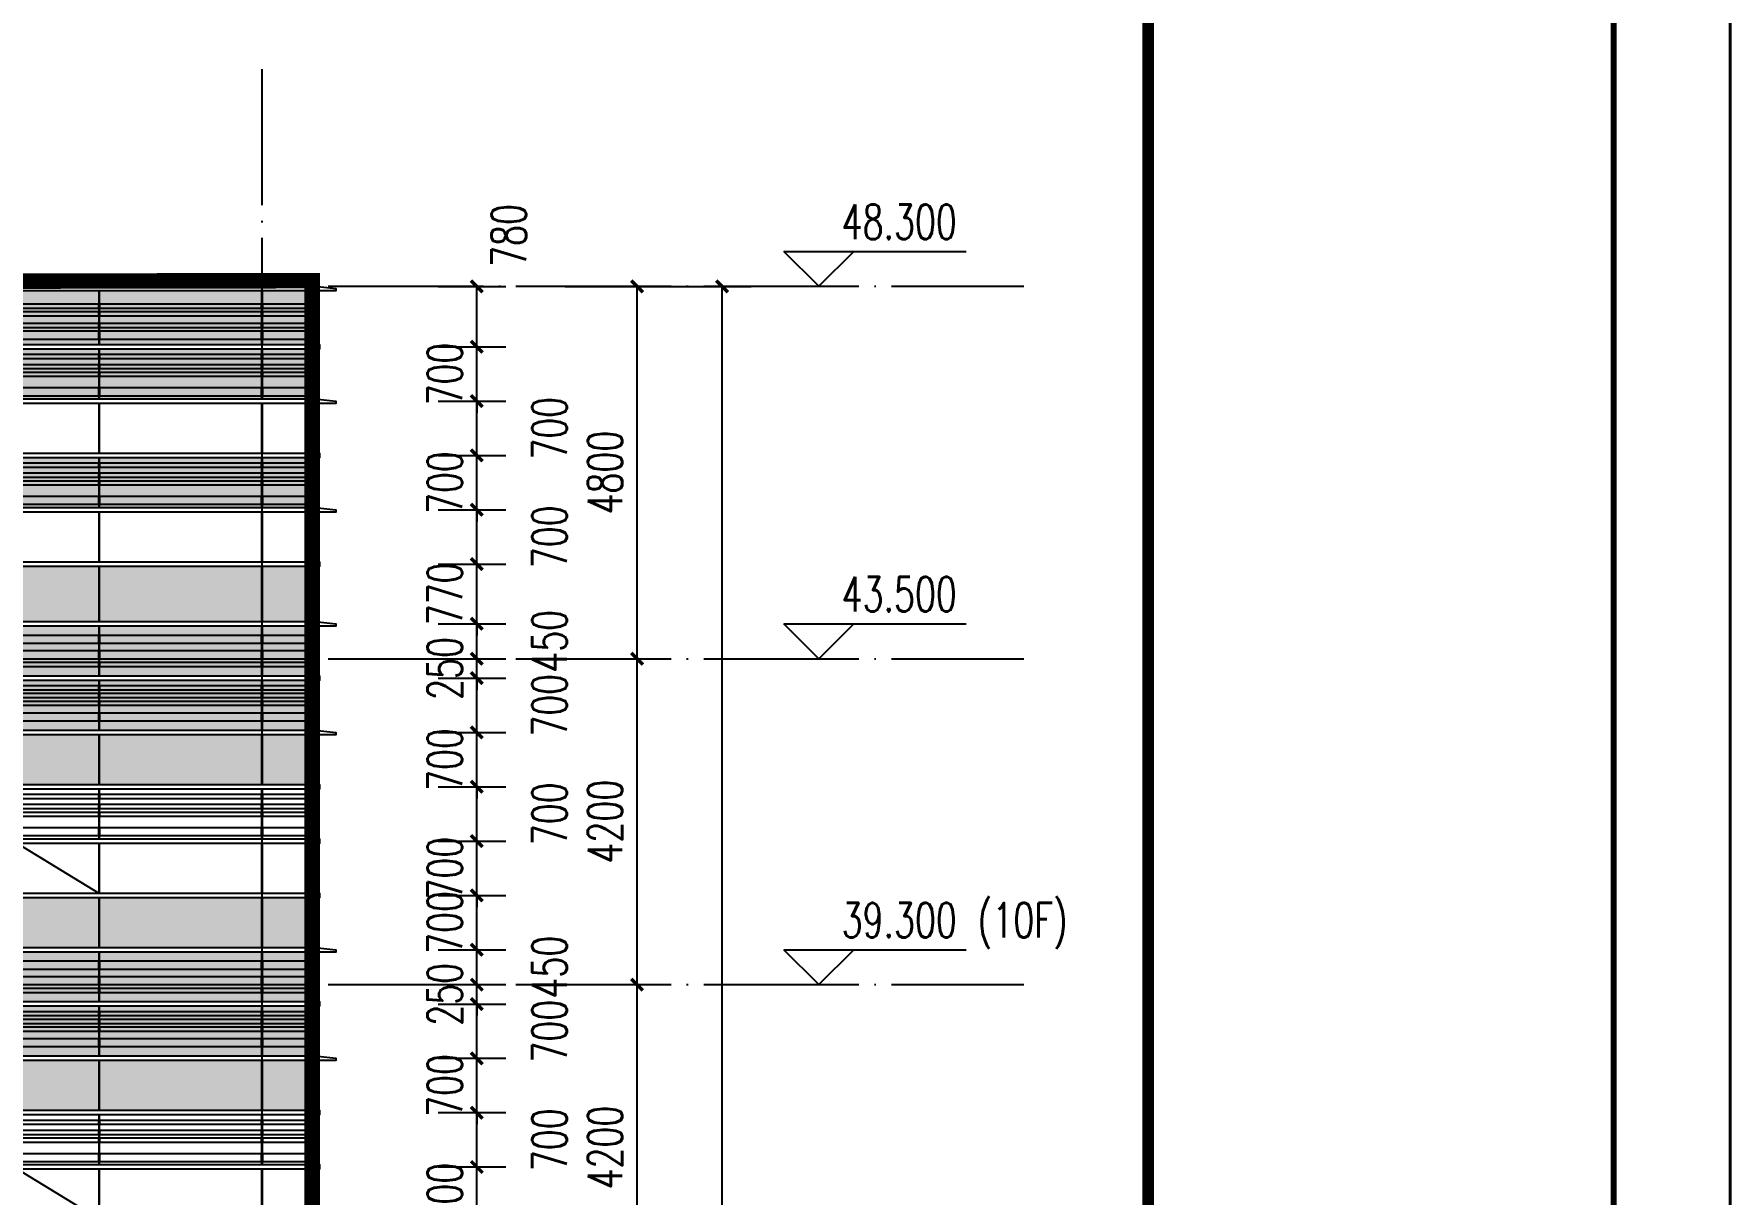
# Model space of a CAD drawing. Header units: millimetres. Extents: x 708158 to 1984082, y -168213 to -53.
# Drawn here: x 812445 to 834308, y -49357 to -34404 of the extents above; entities that cross this region are included whole.
import ezdxf

# ---------------------------------------------------------------- set-up
doc = ezdxf.new("R2010")
doc.units = ezdxf.units.MM
doc.header["$LTSCALE"] = 1000
doc.linetypes.add('DOTE', pattern=[2.42, 2, -0.2, 0.02, -0.2])
doc.layers.get('0').update_dxf_attribs({"color": 8})
for name, color, linetype in [('A-AXIS', 1, 'DOTE'), ('A-看线', 63, 'Continuous'), ('DIM_ELEV', 3, 'Continuous'), ('DOTE', 1, 'DOTE'), ('PUB_DIM', 3, 'Continuous'), ('PUB_TEXT', 7, 'Continuous'), ('WINDOW', 4, 'Continuous'), ('立面加粗', 5, 'Continuous'), ('立面填充线2 穿孔板', 105, 'Continuous'), ('立面窗户线', 21, 'Continuous')]:
    doc.layers.add(name, color=color, linetype=linetype)
doc.layers.add('图框', color=4, linetype='Continuous', lineweight=35)
doc.styles.add('_TCH_DIM', font='SIMPLEX', dxfattribs={"bigfont": 'GBCBIG'})
doc.styles.add('_TCH_DIM_T3', font='SIMPLEX', dxfattribs={"width": 0.705882, "bigfont": 'GBCBIG'})
doc.dimstyles.new('_TCH_ARCH&&150', dxfattribs={"dimtxt": 446.25, "dimasz": 150, "dimexe": 375, "dimexo": 450, "dimgap": 189.375, "dimtad": 1, "dimdec": 0, "dimzin": 0, "dimdsep": 46, "dimtxsty": '_TCH_DIM_T3', "dimblk": 'ARCHTICK', "dimcen": 0.09, "dimclrt": 7, "dimazin": 2, "dimtfac": 1, "dimtdec": 0, "dimtix": 1, "dimtmove": 2, "dimatfit": 3, "dimfxl": 1, "dimtolj": 1, "dimtzin": 0, "dimarcsym": 0})

# ---------------------------------------------------------------- blocks, each defined once
blk = doc.blocks.new('A$C24AE1B25')
at = {"layer": '立面窗户线'}
blk.add_lwpolyline([(46850, 30), (0, 30), (-30, 30), (-300, 0), (-300, -30), (0, -30), (46850, -30)], dxfattribs=at)
blk = doc.blocks.new('A$C05264923')
at = {"layer": '立面窗户线'}
blk.add_lwpolyline([(46850, 30), (0, 30), (-90, 30), (-90, -30), (0, -30), (46850, -30)], dxfattribs=at)
blk = doc.blocks.new('A$C646C2EE2')
at = {"layer": 'A-看线'}
for points in [[(0, -70), (2090, -70), (2090, -120), (0, -120)], [(0, -200), (2090, -200), (2090, -250), (0, -250)], [(2100, -70), (4190, -70), (4190, -120), (2100, -120)], [(2100, -200), (4190, -200), (4190, -250), (2100, -250)], [(4200, -70), (6290, -70), (6290, -120), (4200, -120)], [(4200, -200), (6290, -200), (6290, -250), (4200, -250)], [(6300, -70), (8390, -70), (8390, -120), (6300, -120)], [(6300, -200), (8390, -200), (8390, -250), (6300, -250)], [(0, -300), (2090, -300), (2090, -350), (0, -350)], [(2100, -300), (4190, -300), (4190, -350), (2100, -350)], [(4200, -300), (6290, -300), (6290, -350), (4200, -350)], [(6300, -300), (8390, -300), (8390, -350), (6300, -350)], [(0, -500), (2090, -500), (2090, -600), (0, -600)], [(2100, -500), (4190, -500), (4190, -600), (2100, -600)], [(4200, -500), (6290, -500), (6290, -600), (4200, -600)], [(6300, -500), (8390, -500), (8390, -600), (6300, -600)]]:
    blk.add_lwpolyline(points, close=True, dxfattribs=at)
at = {"layer": 'WINDOW'}
for points in [[(2090, 0), (2100, 0), (2100, -640), (2090, -640)], [(4190, 0), (4200, 0), (4200, -640), (4190, -640)], [(6290, 0), (6300, 0), (6300, -640), (6290, -640)], [(8390, 0), (8400, 0), (8400, -640), (8390, -640)]]:
    blk.add_lwpolyline(points, close=True, dxfattribs=at)
blk = doc.blocks.new('A$C03EC34EA')
at = {"layer": 'A-看线'}
for points in [[(5, -40), (645, -40), (645, -140), (5, -140)], [(5, -240), (645, -240), (645, -340), (5, -340)], [(5, -390), (645, -390), (645, -440), (5, -440)], [(5, -690), (645, -690), (645, -740), (5, -740)], [(5, -790), (645, -790), (645, -840), (5, -840)], [(5, -890), (645, -890), (645, -940), (5, -940)], [(5, -1040), (645, -1040), (645, -1140), (5, -1140)]]:
    blk.add_lwpolyline(points, close=True, dxfattribs=at)
at = {"layer": 'WINDOW'}
for points in [[(-5, 80), (5, 80), (5, -560), (-5, -560)], [(645, 80), (655, 80), (655, -560), (645, -560)], [(-5, -620), (5, -620), (5, -1260), (-5, -1260)], [(645, -620), (655, -620), (655, -1260), (645, -1260)]]:
    blk.add_lwpolyline(points, close=True, dxfattribs=at)
blk = doc.blocks.new('A$C2A3A27BA')
at = {"layer": 'A-看线'}
for points in [[(0, -40), (2090, -40), (2090, -140), (0, -140)], [(2100, -40), (4190, -40), (4190, -140), (2100, -140)], [(4200, -40), (6290, -40), (6290, -140), (4200, -140)], [(6300, -40), (8390, -40), (8390, -140), (6300, -140)], [(0, -240), (2090, -240), (2090, -340), (0, -340)], [(0, -390), (2090, -390), (2090, -440), (0, -440)], [(2100, -240), (4190, -240), (4190, -340), (2100, -340)], [(2100, -390), (4190, -390), (4190, -440), (2100, -440)], [(4200, -240), (6290, -240), (6290, -340), (4200, -340)], [(4200, -390), (6290, -390), (6290, -440), (4200, -440)], [(6300, -240), (8390, -240), (8390, -340), (6300, -340)], [(6300, -390), (8390, -390), (8390, -440), (6300, -440)], [(0, -690), (2090, -690), (2090, -740), (0, -740)], [(0, -790), (2090, -790), (2090, -840), (0, -840)], [(2100, -690), (4190, -690), (4190, -740), (2100, -740)], [(2100, -790), (4190, -790), (4190, -840), (2100, -840)], [(4200, -690), (6290, -690), (6290, -740), (4200, -740)], [(4200, -790), (6290, -790), (6290, -840), (4200, -840)], [(6300, -690), (8390, -690), (8390, -740), (6300, -740)], [(6300, -790), (8390, -790), (8390, -840), (6300, -840)], [(0, -890), (2090, -890), (2090, -940), (0, -940)], [(0, -1040), (2090, -1040), (2090, -1140), (0, -1140)], [(2100, -890), (4190, -890), (4190, -940), (2100, -940)], [(2100, -1040), (4190, -1040), (4190, -1140), (2100, -1140)], [(4200, -890), (6290, -890), (6290, -940), (4200, -940)], [(4200, -1040), (6290, -1040), (6290, -1140), (4200, -1140)], [(6300, -890), (8390, -890), (8390, -940), (6300, -940)], [(6300, -1040), (8390, -1040), (8390, -1140), (6300, -1140)]]:
    blk.add_lwpolyline(points, close=True, dxfattribs=at)
at = {"layer": 'WINDOW'}
for points in [[(2090, 80), (2100, 80), (2100, -560), (2090, -560)], [(4190, 80), (4200, 80), (4200, -560), (4190, -560)], [(6290, 80), (6300, 80), (6300, -560), (6290, -560)], [(8390, 80), (8400, 80), (8400, -560), (8390, -560)], [(2090, -620), (2100, -620), (2100, -1260), (2090, -1260)], [(4190, -620), (4200, -620), (4200, -1260), (4190, -1260)], [(6290, -620), (6300, -620), (6300, -1260), (6290, -1260)], [(8390, -620), (8400, -620), (8400, -1260), (8390, -1260)]]:
    blk.add_lwpolyline(points, close=True, dxfattribs=at)
blk = doc.blocks.new('A$C4AFF7EBF')
at = {"layer": 'A-看线'}
for points in [[(5, -70), (645, -70), (645, -120), (5, -120)], [(5, -200), (645, -200), (645, -250), (5, -250)], [(5, -300), (645, -300), (645, -350), (5, -350)], [(5, -500), (645, -500), (645, -600), (5, -600)]]:
    blk.add_lwpolyline(points, close=True, dxfattribs=at)
at = {"layer": 'WINDOW'}
for points in [[(-5, 0), (5, 0), (5, -640), (-5, -640)], [(645, 0), (655, 0), (655, -640), (645, -640)]]:
    blk.add_lwpolyline(points, close=True, dxfattribs=at)
blk = doc.blocks.new('A$C4BD9167B')
at = {"layer": 'WINDOW'}
for points in [[(-5, 0), (5, 0), (5, -640), (-5, -640)], [(645, 0), (655, 0), (655, -640), (645, -640)], [(-5, -1400), (5, -1400), (5, -2040), (-5, -2040)], [(645, -1400), (655, -1400), (655, -2040), (645, -2040)], [(-5, -2100), (5, -2100), (5, -2740), (-5, -2740)], [(645, -2100), (655, -2100), (655, -2740), (645, -2740)]]:
    blk.add_lwpolyline(points, close=True, dxfattribs=at)
blk = doc.blocks.new('A$C59A864C1')
at = {"layer": 'WINDOW'}
for points in [[(2090, 0), (2100, 0), (2100, -640), (2090, -640)], [(4190, 0), (4200, 0), (4200, -640), (4190, -640)], [(6290, 0), (6300, 0), (6300, -640), (6290, -640)], [(8390, 0), (8400, 0), (8400, -640), (8390, -640)], [(2090, -1400), (2100, -1400), (2100, -2040), (2090, -2040)], [(4190, -1400), (4200, -1400), (4200, -2040), (4190, -2040)], [(6290, -1400), (6300, -1400), (6300, -2040), (6290, -2040)], [(8390, -1400), (8400, -1400), (8400, -2040), (8390, -2040)], [(2090, -2100), (2100, -2100), (2100, -2740), (2090, -2740)], [(4190, -2100), (4200, -2100), (4200, -2740), (4190, -2740)], [(6290, -2100), (6300, -2100), (6300, -2740), (6290, -2740)], [(8390, -2100), (8400, -2100), (8400, -2740), (8390, -2740)]]:
    blk.add_lwpolyline(points, close=True, dxfattribs=at)
blk.add_lwpolyline([(4190, -2040), (3145, -1400), (2100, -2040)], dxfattribs=at)
blk = doc.blocks.new('A$C22B71AAA')
at = {"layer": '立面填充线2 穿孔板'}
for points in [[(5, 420), (46845, 420), (46845, -220), (5, -220)], [(5, -280), (46845, -280), (46845, -920), (5, -920)], [(5, -980), (9045, -980), (9045, -1620), (5, -1620)], [(5, -3080), (9045, -3080), (9045, -3720), (5, -3720)]]:
    blk.add_hatch(color=256, dxfattribs=at).paths.add_polyline_path(points)
at = {"layer": 'A-看线'}
for points in [[(5, 420), (46845, 420), (46845, -220), (5, -220)], [(5, -280), (46845, -280), (46845, -920), (5, -920)], [(5, -980), (9045, -980), (9045, -1620), (5, -1620)], [(5, -1680), (46845, -1680), (46845, -2320), (5, -2320)], [(5, -3080), (9045, -3080), (9045, -3720), (5, -3720)]]:
    blk.add_lwpolyline(points, close=True, dxfattribs=at)
at = {"layer": 'WINDOW'}
for name, p in [('A$C03EC34EA', (0, 340)), ('A$C2A3A27BA', (655, 340)), ('A$C05264923', (0, -250)), ('A$C4BD9167B', (0, -980)), ('A$C59A864C1', (655, -980)), ('A$C05264923', (0, -1650)), ('A$C4AFF7EBF', (0, -1680)), ('A$C646C2EE2', (655, -1680)), ('A$C05264923', (0, -2350)), ('A$C05264923', (0, -3050))]:
    blk.add_blockref(name, p, dxfattribs=at)
at = {"layer": '立面窗户线'}
for p in [(0, 450), (0, -950)]:
    blk.add_blockref('A$C24AE1B25', p, dxfattribs=at)
blk = doc.blocks.new('A$C2009679C')
at = {"layer": 'A-看线'}
for points in [[(5, -270), (645, -270), (645, -320), (5, -320)], [(5, -370), (645, -370), (645, -420), (5, -420)], [(5, -520), (645, -520), (645, -570), (5, -570)], [(5, -620), (645, -620), (645, -720), (5, -720)], [(5, -920), (645, -920), (645, -970), (5, -970)], [(5, -1050), (645, -1050), (645, -1100), (5, -1100)], [(5, -1150), (645, -1150), (645, -1200), (5, -1200)], [(5, -1350), (645, -1350), (645, -1450), (5, -1450)]]:
    blk.add_lwpolyline(points, close=True, dxfattribs=at)
at = {"layer": 'WINDOW'}
for points in [[(-5, -100), (5, -100), (5, -790), (-5, -790)], [(645, -100), (655, -100), (655, -790), (645, -790)], [(-5, -850), (5, -850), (5, -1490), (-5, -1490)], [(645, -850), (655, -850), (655, -1490), (645, -1490)]]:
    blk.add_lwpolyline(points, close=True, dxfattribs=at)
blk = doc.blocks.new('A$C77236AF1')
at = {"layer": 'A-看线'}
for points in [[(0, -270), (2090, -270), (2090, -320), (0, -320)], [(0, -370), (2090, -370), (2090, -420), (0, -420)], [(2100, -270), (4190, -270), (4190, -320), (2100, -320)], [(2100, -370), (4190, -370), (4190, -420), (2100, -420)], [(4200, -270), (6290, -270), (6290, -320), (4200, -320)], [(4200, -370), (6290, -370), (6290, -420), (4200, -420)], [(6300, -270), (8390, -270), (8390, -320), (6300, -320)], [(6300, -370), (8390, -370), (8390, -420), (6300, -420)], [(0, -520), (2090, -520), (2090, -570), (0, -570)], [(0, -620), (2090, -620), (2090, -720), (0, -720)], [(2100, -520), (4190, -520), (4190, -570), (2100, -570)], [(2100, -620), (4190, -620), (4190, -720), (2100, -720)], [(4200, -520), (6290, -520), (6290, -570), (4200, -570)], [(4200, -620), (6290, -620), (6290, -720), (4200, -720)], [(6300, -520), (8390, -520), (8390, -570), (6300, -570)], [(6300, -620), (8390, -620), (8390, -720), (6300, -720)], [(0, -920), (2090, -920), (2090, -970), (0, -970)], [(0, -1050), (2090, -1050), (2090, -1100), (0, -1100)], [(2100, -920), (4190, -920), (4190, -970), (2100, -970)], [(2100, -1050), (4190, -1050), (4190, -1100), (2100, -1100)], [(4200, -920), (6290, -920), (6290, -970), (4200, -970)], [(4200, -1050), (6290, -1050), (6290, -1100), (4200, -1100)], [(6300, -920), (8390, -920), (8390, -970), (6300, -970)], [(6300, -1050), (8390, -1050), (8390, -1100), (6300, -1100)], [(0, -1150), (2090, -1150), (2090, -1200), (0, -1200)], [(2100, -1150), (4190, -1150), (4190, -1200), (2100, -1200)], [(4200, -1150), (6290, -1150), (6290, -1200), (4200, -1200)], [(6300, -1150), (8390, -1150), (8390, -1200), (6300, -1200)], [(0, -1350), (2090, -1350), (2090, -1450), (0, -1450)], [(2100, -1350), (4190, -1350), (4190, -1450), (2100, -1450)], [(4200, -1350), (6290, -1350), (6290, -1450), (4200, -1450)], [(6300, -1350), (8390, -1350), (8390, -1450), (6300, -1450)]]:
    blk.add_lwpolyline(points, close=True, dxfattribs=at)
at = {"layer": 'WINDOW'}
for points in [[(2090, -100), (2100, -100), (2100, -790), (2090, -790)], [(4190, -100), (4200, -100), (4200, -790), (4190, -790)], [(6290, -100), (6300, -100), (6300, -790), (6290, -790)], [(8390, -100), (8400, -100), (8400, -790), (8390, -790)], [(2090, -850), (2100, -850), (2100, -1490), (2090, -1490)], [(4190, -850), (4200, -850), (4200, -1490), (4190, -1490)], [(6290, -850), (6300, -850), (6300, -1490), (6290, -1490)], [(8390, -850), (8400, -850), (8400, -1490), (8390, -1490)]]:
    blk.add_lwpolyline(points, close=True, dxfattribs=at)
blk = doc.blocks.new('A$Ceb045a45')
at = {"layer": '立面填充线2 穿孔板'}
for points in [[(305, -130), (47145, -130), (47145, -820), (305, -820)], [(305, -880), (47145, -880), (47145, -1520), (305, -1520)], [(305, -2280), (47145, -2280), (47145, -2920), (305, -2920)], [(305, -3680), (47145, -3680), (47145, -4390), (305, -4390)]]:
    blk.add_hatch(color=256, dxfattribs=at).paths.add_polyline_path(points)
at = {"layer": 'A-看线'}
for points in [[(305, -130), (47145, -130), (47145, -820), (305, -820)], [(305, -880), (47145, -880), (47145, -1520), (305, -1520)], [(305, -2280), (47145, -2280), (47145, -2920), (305, -2920)], [(305, -2280), (47145, -2280), (47145, -2920), (305, -2920)], [(305, -3680), (47145, -3680), (47145, -4390), (305, -4390)]]:
    blk.add_lwpolyline(points, close=True, dxfattribs=at)
at = {"layer": 'WINDOW'}
for points in [[(295, -880), (305, -880), (305, -1520), (295, -1520)], [(945, -880), (955, -880), (955, -1520), (945, -1520)], [(3045, -880), (3055, -880), (3055, -1520), (3045, -1520)], [(295, -1580), (305, -1580), (305, -2220), (295, -2220)], [(945, -1580), (955, -1580), (955, -2220), (945, -2220)], [(3045, -1580), (3055, -1580), (3055, -2220), (3045, -2220)], [(295, -2980), (305, -2980), (305, -3620), (295, -3620)], [(945, -2980), (955, -2980), (955, -3620), (945, -3620)], [(3045, -2980), (3055, -2980), (3055, -3620), (3045, -3620)], [(295, -3680), (305, -3680), (305, -4390), (295, -4390)], [(945, -3680), (955, -3680), (955, -4390), (945, -4390)], [(3045, -3680), (3055, -3680), (3055, -4390), (3045, -4390)]]:
    blk.add_lwpolyline(points, close=True, dxfattribs=at)
at = {"layer": 'A-看线'}
for name, p in [('A$C2009679C', (300, -30)), ('A$C77236AF1', (955, -30))]:
    blk.add_blockref(name, p, dxfattribs=at)
at = {"layer": 'WINDOW'}
for name, p in [('A$C05264923', (300, -850)), ('A$C05264923', (300, -2250)), ('A$C4AFF7EBF', (300, -2280)), ('A$C646C2EE2', (955, -2280)), ('A$C05264923', (300, -3650))]:
    blk.add_blockref(name, p, dxfattribs=at)
at = {"layer": '立面窗户线'}
for p in [(300, -100), (300, -1550), (300, -2950)]:
    blk.add_blockref('A$C24AE1B25', p, dxfattribs=at)
blk = doc.blocks.new('A$C998f5811')
at = {"layer": '图框', "color": 4}
for p, q in [((-126150, 89100), (-126150, 0)), ((0, 0), (0, 89100))]:
    blk.add_line(p, q, dxfattribs=at)
at = {"layer": '图框', "const_width": 150}
blk.add_lwpolyline([(-7500, 87600), (-7500, 1500)], dxfattribs=at)
at = {"layer": '图框', "color": 4, "const_width": 74.2}
blk.add_lwpolyline([(-122400, 1500), (-1500, 1500), (-1500, 87600), (-122400, 87600)], close=True, dxfattribs=at)
blk = doc.blocks.new('_ArchTick')
at = {"color": 0, "linetype": 'ByBlock', "const_width": 0.3}
blk.add_lwpolyline([(-0.5, -0.5), (0.5, 0.5)], dxfattribs=at)
blk = doc.blocks.new('*D144')
at = {"layer": 'Defpoints', "color": 0, "transparency": 16777216}
for p in [(817206, -49007), (818153, -49007), (817206, -49707)]:
    blk.add_point(p, dxfattribs=at)
at = {"layer": 'PUB_DIM', "color": 0, "lineweight": -2, "transparency": 16777216}
for p, q in [((818153, -49007), (818153, -48857)), ((817656, -49007), (818528, -49007)), ((818153, -49707), (818153, -49007)), ((817656, -49707), (818528, -49707)), ((818153, -49707), (818153, -49857))]:
    blk.add_line(p, q, dxfattribs=at)
at = {"layer": 'PUB_DIM', "color": 0, "lineweight": -2, "transparency": 16777216, "xscale": 150, "yscale": 150, "zscale": 150}
for p, rotation in [((818153, -49007), 270), ((818153, -49707), 90)]:
    blk.add_blockref('_ArchTick', p, dxfattribs=dict(at, rotation=rotation))
at = {"layer": 'PUB_DIM', "color": 7, "transparency": 16777216, "insert": (817741, -49357), "char_height": 446.2, "attachment_point": 5, "rotation": 90, "style": '_TCH_DIM_T3'}
blk.add_mtext('\\A1;700', dxfattribs=at)
blk = doc.blocks.new('*D145')
at = {"layer": 'Defpoints', "color": 0, "transparency": 16777216}
for p in [(817206, -48307), (818153, -48307), (817206, -49007)]:
    blk.add_point(p, dxfattribs=at)
at = {"layer": 'PUB_DIM', "color": 0, "lineweight": -2, "transparency": 16777216}
for p, q in [((817656, -48307), (818528, -48307)), ((818153, -49007), (818153, -48307)), ((817656, -49007), (818528, -49007))]:
    blk.add_line(p, q, dxfattribs=at)
at = {"layer": 'PUB_DIM', "color": 0, "lineweight": -2, "transparency": 16777216, "xscale": 150, "yscale": 150, "zscale": 150}
for p, rotation in [((818153, -48307), 90), ((818153, -49007), 270)]:
    blk.add_blockref('_ArchTick', p, dxfattribs=dict(at, rotation=rotation))
at = {"layer": 'PUB_DIM', "color": 7, "transparency": 16777216, "insert": (819091, -48657), "char_height": 446.2, "attachment_point": 5, "rotation": 90, "style": '_TCH_DIM_T3'}
blk.add_mtext('\\A1;700', dxfattribs=at)
blk = doc.blocks.new('*D146')
at = {"layer": 'Defpoints', "color": 0, "transparency": 16777216}
for p in [(817206, -47607), (818153, -47607), (817206, -48307)]:
    blk.add_point(p, dxfattribs=at)
at = {"layer": 'PUB_DIM', "color": 0, "lineweight": -2, "transparency": 16777216}
for p, q in [((817656, -47607), (818528, -47607)), ((818153, -47607), (818153, -47457)), ((818153, -48307), (818153, -47607)), ((817656, -48307), (818528, -48307)), ((818153, -48307), (818153, -48457))]:
    blk.add_line(p, q, dxfattribs=at)
at = {"layer": 'PUB_DIM', "color": 0, "lineweight": -2, "transparency": 16777216, "xscale": 150, "yscale": 150, "zscale": 150}
for p, rotation in [((818153, -47607), 270), ((818153, -48307), 90)]:
    blk.add_blockref('_ArchTick', p, dxfattribs=dict(at, rotation=rotation))
at = {"layer": 'PUB_DIM', "color": 7, "transparency": 16777216, "insert": (817741, -47957), "char_height": 446.2, "attachment_point": 5, "rotation": 90, "style": '_TCH_DIM_T3'}
blk.add_mtext('\\A1;700', dxfattribs=at)
blk = doc.blocks.new('*D147')
at = {"layer": 'Defpoints', "color": 0, "transparency": 16777216}
for p in [(817206, -46907), (818153, -46907), (817206, -47607)]:
    blk.add_point(p, dxfattribs=at)
at = {"layer": 'PUB_DIM', "color": 0, "lineweight": -2, "transparency": 16777216}
for p, q in [((817656, -46907), (818528, -46907)), ((818153, -47607), (818153, -46907)), ((817656, -47607), (818528, -47607))]:
    blk.add_line(p, q, dxfattribs=at)
at = {"layer": 'PUB_DIM', "color": 0, "lineweight": -2, "transparency": 16777216, "xscale": 150, "yscale": 150, "zscale": 150}
for p, rotation in [((818153, -46907), 90), ((818153, -47607), 270)]:
    blk.add_blockref('_ArchTick', p, dxfattribs=dict(at, rotation=rotation))
at = {"layer": 'PUB_DIM', "color": 7, "transparency": 16777216, "insert": (819091, -47257), "char_height": 446.2, "attachment_point": 5, "rotation": 90, "style": '_TCH_DIM_T3'}
blk.add_mtext('\\A1;700', dxfattribs=at)
blk = doc.blocks.new('*D148')
at = {"layer": 'Defpoints', "color": 0, "transparency": 16777216}
for p in [(817206, -46657), (818153, -46657), (817206, -46907)]:
    blk.add_point(p, dxfattribs=at)
at = {"layer": 'PUB_DIM', "color": 0, "lineweight": -2, "transparency": 16777216}
for p, q in [((818153, -46657), (818153, -46507)), ((817656, -46657), (818528, -46657)), ((818153, -46907), (818153, -46657)), ((817656, -46907), (818528, -46907)), ((818153, -46907), (818153, -47057))]:
    blk.add_line(p, q, dxfattribs=at)
at = {"layer": 'PUB_DIM', "color": 0, "lineweight": -2, "transparency": 16777216, "xscale": 150, "yscale": 150, "zscale": 150}
for p, rotation in [((818153, -46657), 270), ((818153, -46907), 90)]:
    blk.add_blockref('_ArchTick', p, dxfattribs=dict(at, rotation=rotation))
at = {"layer": 'PUB_DIM', "color": 7, "transparency": 16777216, "insert": (817741, -46782), "char_height": 446.2, "attachment_point": 5, "rotation": 90, "style": '_TCH_DIM_T3'}
blk.add_mtext('\\A1;250', dxfattribs=at)
blk = doc.blocks.new('*D149')
at = {"layer": 'Defpoints', "color": 0, "transparency": 16777216}
for p in [(817206, -46207), (818153, -46207), (817206, -46657)]:
    blk.add_point(p, dxfattribs=at)
at = {"layer": 'PUB_DIM', "color": 0, "lineweight": -2, "transparency": 16777216}
for p, q in [((817656, -46207), (818528, -46207)), ((818153, -46657), (818153, -46207)), ((817656, -46657), (818528, -46657))]:
    blk.add_line(p, q, dxfattribs=at)
at = {"layer": 'PUB_DIM', "color": 0, "lineweight": -2, "transparency": 16777216, "xscale": 150, "yscale": 150, "zscale": 150}
for p, rotation in [((818153, -46207), 90), ((818153, -46657), 270)]:
    blk.add_blockref('_ArchTick', p, dxfattribs=dict(at, rotation=rotation))
at = {"layer": 'PUB_DIM', "color": 7, "transparency": 16777216, "insert": (819091, -46432), "char_height": 446.2, "attachment_point": 5, "rotation": 90, "style": '_TCH_DIM_T3'}
blk.add_mtext('\\A1;450', dxfattribs=at)
blk = doc.blocks.new('*D150')
at = {"layer": 'Defpoints', "color": 0, "transparency": 16777216}
for p in [(817206, -45507), (818153, -45507), (817206, -46207)]:
    blk.add_point(p, dxfattribs=at)
at = {"layer": 'PUB_DIM', "color": 0, "lineweight": -2, "transparency": 16777216}
for p, q in [((817656, -45507), (818528, -45507)), ((818153, -46207), (818153, -45507)), ((817656, -46207), (818528, -46207))]:
    blk.add_line(p, q, dxfattribs=at)
at = {"layer": 'PUB_DIM', "color": 0, "lineweight": -2, "transparency": 16777216, "xscale": 150, "yscale": 150, "zscale": 150}
for p, rotation in [((818153, -45507), 90), ((818153, -46207), 270)]:
    blk.add_blockref('_ArchTick', p, dxfattribs=dict(at, rotation=rotation))
at = {"layer": 'PUB_DIM', "color": 7, "transparency": 16777216, "insert": (817741, -45857), "char_height": 446.2, "attachment_point": 5, "rotation": 90, "style": '_TCH_DIM_T3'}
blk.add_mtext('\\A1;700', dxfattribs=at)
blk = doc.blocks.new('*D151')
at = {"layer": 'Defpoints', "color": 0, "transparency": 16777216}
for p in [(817206, -44807), (818153, -44807), (817206, -45507)]:
    blk.add_point(p, dxfattribs=at)
at = {"layer": 'PUB_DIM', "color": 0, "lineweight": -2, "transparency": 16777216}
for p, q in [((817656, -44807), (818528, -44807)), ((818153, -44807), (818153, -44657)), ((818153, -45507), (818153, -44807)), ((817656, -45507), (818528, -45507)), ((818153, -45507), (818153, -45657))]:
    blk.add_line(p, q, dxfattribs=at)
at = {"layer": 'PUB_DIM', "color": 0, "lineweight": -2, "transparency": 16777216, "xscale": 150, "yscale": 150, "zscale": 150}
for p, rotation in [((818153, -44807), 270), ((818153, -45507), 90)]:
    blk.add_blockref('_ArchTick', p, dxfattribs=dict(at, rotation=rotation))
at = {"layer": 'PUB_DIM', "color": 7, "transparency": 16777216, "insert": (817741, -45157), "char_height": 446.2, "attachment_point": 5, "rotation": 90, "style": '_TCH_DIM_T3'}
blk.add_mtext('\\A1;700', dxfattribs=at)
blk = doc.blocks.new('*D152')
at = {"layer": 'Defpoints', "color": 0, "transparency": 16777216}
for p in [(817206, -44107), (818153, -44107), (817206, -44807)]:
    blk.add_point(p, dxfattribs=at)
at = {"layer": 'PUB_DIM', "color": 0, "lineweight": -2, "transparency": 16777216}
for p, q in [((817656, -44107), (818528, -44107)), ((818153, -44807), (818153, -44107)), ((817656, -44807), (818528, -44807))]:
    blk.add_line(p, q, dxfattribs=at)
at = {"layer": 'PUB_DIM', "color": 0, "lineweight": -2, "transparency": 16777216, "xscale": 150, "yscale": 150, "zscale": 150}
for p, rotation in [((818153, -44107), 90), ((818153, -44807), 270)]:
    blk.add_blockref('_ArchTick', p, dxfattribs=dict(at, rotation=rotation))
at = {"layer": 'PUB_DIM', "color": 7, "transparency": 16777216, "insert": (819091, -44457), "char_height": 446.2, "attachment_point": 5, "rotation": 90, "style": '_TCH_DIM_T3'}
blk.add_mtext('\\A1;700', dxfattribs=at)
blk = doc.blocks.new('*D153')
at = {"layer": 'Defpoints', "color": 0, "transparency": 16777216}
for p in [(817206, -43407), (818153, -43407), (817206, -44107)]:
    blk.add_point(p, dxfattribs=at)
at = {"layer": 'PUB_DIM', "color": 0, "lineweight": -2, "transparency": 16777216}
for p, q in [((818153, -43407), (818153, -43257)), ((817656, -43407), (818528, -43407)), ((818153, -44107), (818153, -43407)), ((817656, -44107), (818528, -44107)), ((818153, -44107), (818153, -44257))]:
    blk.add_line(p, q, dxfattribs=at)
at = {"layer": 'PUB_DIM', "color": 0, "lineweight": -2, "transparency": 16777216, "xscale": 150, "yscale": 150, "zscale": 150}
for p, rotation in [((818153, -43407), 270), ((818153, -44107), 90)]:
    blk.add_blockref('_ArchTick', p, dxfattribs=dict(at, rotation=rotation))
at = {"layer": 'PUB_DIM', "color": 7, "transparency": 16777216, "insert": (817741, -43757), "char_height": 446.2, "attachment_point": 5, "rotation": 90, "style": '_TCH_DIM_T3'}
blk.add_mtext('\\A1;700', dxfattribs=at)
blk = doc.blocks.new('*D154')
at = {"layer": 'Defpoints', "color": 0, "transparency": 16777216}
for p in [(817206, -42707), (818153, -42707), (817206, -43407)]:
    blk.add_point(p, dxfattribs=at)
at = {"layer": 'PUB_DIM', "color": 0, "lineweight": -2, "transparency": 16777216}
for p, q in [((817656, -42707), (818528, -42707)), ((818153, -43407), (818153, -42707)), ((817656, -43407), (818528, -43407))]:
    blk.add_line(p, q, dxfattribs=at)
at = {"layer": 'PUB_DIM', "color": 0, "lineweight": -2, "transparency": 16777216, "xscale": 150, "yscale": 150, "zscale": 150}
for p, rotation in [((818153, -42707), 90), ((818153, -43407), 270)]:
    blk.add_blockref('_ArchTick', p, dxfattribs=dict(at, rotation=rotation))
at = {"layer": 'PUB_DIM', "color": 7, "transparency": 16777216, "insert": (819091, -43057), "char_height": 446.2, "attachment_point": 5, "rotation": 90, "style": '_TCH_DIM_T3'}
blk.add_mtext('\\A1;700', dxfattribs=at)
blk = doc.blocks.new('*D155')
at = {"layer": 'Defpoints', "color": 0, "transparency": 16777216}
for p in [(817206, -42457), (818153, -42457), (817206, -42707)]:
    blk.add_point(p, dxfattribs=at)
at = {"layer": 'PUB_DIM', "color": 0, "lineweight": -2, "transparency": 16777216}
for p, q in [((818153, -42457), (818153, -42307)), ((817656, -42457), (818528, -42457)), ((818153, -42707), (818153, -42457)), ((817656, -42707), (818528, -42707)), ((818153, -42707), (818153, -42857))]:
    blk.add_line(p, q, dxfattribs=at)
at = {"layer": 'PUB_DIM', "color": 0, "lineweight": -2, "transparency": 16777216, "xscale": 150, "yscale": 150, "zscale": 150}
for p, rotation in [((818153, -42457), 270), ((818153, -42707), 90)]:
    blk.add_blockref('_ArchTick', p, dxfattribs=dict(at, rotation=rotation))
at = {"layer": 'PUB_DIM', "color": 7, "transparency": 16777216, "insert": (817741, -42582), "char_height": 446.2, "attachment_point": 5, "rotation": 90, "style": '_TCH_DIM_T3'}
blk.add_mtext('\\A1;250', dxfattribs=at)
blk = doc.blocks.new('*D156')
at = {"layer": 'Defpoints', "color": 0, "transparency": 16777216}
for p in [(817206, -42007), (818153, -42007), (817206, -42457)]:
    blk.add_point(p, dxfattribs=at)
at = {"layer": 'PUB_DIM', "color": 0, "lineweight": -2, "transparency": 16777216}
for p, q in [((817656, -42007), (818528, -42007)), ((818153, -42457), (818153, -42007)), ((817656, -42457), (818528, -42457))]:
    blk.add_line(p, q, dxfattribs=at)
at = {"layer": 'PUB_DIM', "color": 0, "lineweight": -2, "transparency": 16777216, "xscale": 150, "yscale": 150, "zscale": 150}
for p, rotation in [((818153, -42007), 90), ((818153, -42457), 270)]:
    blk.add_blockref('_ArchTick', p, dxfattribs=dict(at, rotation=rotation))
at = {"layer": 'PUB_DIM', "color": 7, "transparency": 16777216, "insert": (819091, -42232), "char_height": 446.2, "attachment_point": 5, "rotation": 90, "style": '_TCH_DIM_T3'}
blk.add_mtext('\\A1;450', dxfattribs=at)
blk = doc.blocks.new('*D157')
at = {"layer": 'Defpoints', "color": 0, "transparency": 16777216}
for p in [(817206, -41237), (818153, -41237), (817206, -42007)]:
    blk.add_point(p, dxfattribs=at)
at = {"layer": 'PUB_DIM', "color": 0, "lineweight": -2, "transparency": 16777216}
for p, q in [((818153, -41237), (818153, -41087)), ((817656, -41237), (818528, -41237)), ((818153, -42007), (818153, -41237)), ((817656, -42007), (818528, -42007)), ((818153, -42007), (818153, -42157))]:
    blk.add_line(p, q, dxfattribs=at)
at = {"layer": 'PUB_DIM', "color": 0, "lineweight": -2, "transparency": 16777216, "xscale": 150, "yscale": 150, "zscale": 150}
for p, rotation in [((818153, -41237), 270), ((818153, -42007), 90)]:
    blk.add_blockref('_ArchTick', p, dxfattribs=dict(at, rotation=rotation))
at = {"layer": 'PUB_DIM', "color": 7, "transparency": 16777216, "insert": (817741, -41622), "char_height": 446.2, "attachment_point": 5, "rotation": 90, "style": '_TCH_DIM_T3'}
blk.add_mtext('\\A1;770', dxfattribs=at)
blk = doc.blocks.new('*D158')
at = {"layer": 'Defpoints', "color": 0, "transparency": 16777216}
for p in [(817206, -40537), (818153, -40537), (817206, -41237)]:
    blk.add_point(p, dxfattribs=at)
at = {"layer": 'PUB_DIM', "color": 0, "lineweight": -2, "transparency": 16777216}
for p, q in [((817656, -40537), (818528, -40537)), ((818153, -41237), (818153, -40537)), ((817656, -41237), (818528, -41237))]:
    blk.add_line(p, q, dxfattribs=at)
at = {"layer": 'PUB_DIM', "color": 0, "lineweight": -2, "transparency": 16777216, "xscale": 150, "yscale": 150, "zscale": 150}
for p, rotation in [((818153, -40537), 90), ((818153, -41237), 270)]:
    blk.add_blockref('_ArchTick', p, dxfattribs=dict(at, rotation=rotation))
at = {"layer": 'PUB_DIM', "color": 7, "transparency": 16777216, "insert": (819091, -40887), "char_height": 446.2, "attachment_point": 5, "rotation": 90, "style": '_TCH_DIM_T3'}
blk.add_mtext('\\A1;700', dxfattribs=at)
blk = doc.blocks.new('*D159')
at = {"layer": 'Defpoints', "color": 0, "transparency": 16777216}
for p in [(817206, -39837), (818153, -39837), (817206, -40537)]:
    blk.add_point(p, dxfattribs=at)
at = {"layer": 'PUB_DIM', "color": 0, "lineweight": -2, "transparency": 16777216}
for p, q in [((818153, -39837), (818153, -39687)), ((817656, -39837), (818528, -39837)), ((818153, -40537), (818153, -39837)), ((817656, -40537), (818528, -40537)), ((818153, -40537), (818153, -40687))]:
    blk.add_line(p, q, dxfattribs=at)
at = {"layer": 'PUB_DIM', "color": 0, "lineweight": -2, "transparency": 16777216, "xscale": 150, "yscale": 150, "zscale": 150}
for p, rotation in [((818153, -39837), 270), ((818153, -40537), 90)]:
    blk.add_blockref('_ArchTick', p, dxfattribs=dict(at, rotation=rotation))
at = {"layer": 'PUB_DIM', "color": 7, "transparency": 16777216, "insert": (817741, -40187), "char_height": 446.2, "attachment_point": 5, "rotation": 90, "style": '_TCH_DIM_T3'}
blk.add_mtext('\\A1;700', dxfattribs=at)
blk = doc.blocks.new('*D160')
at = {"layer": 'Defpoints', "color": 0, "transparency": 16777216}
for p in [(817206, -39137), (818153, -39137), (817206, -39837)]:
    blk.add_point(p, dxfattribs=at)
at = {"layer": 'PUB_DIM', "color": 0, "lineweight": -2, "transparency": 16777216}
for p, q in [((817656, -39137), (818528, -39137)), ((818153, -39837), (818153, -39137)), ((817656, -39837), (818528, -39837))]:
    blk.add_line(p, q, dxfattribs=at)
at = {"layer": 'PUB_DIM', "color": 0, "lineweight": -2, "transparency": 16777216, "xscale": 150, "yscale": 150, "zscale": 150}
for p, rotation in [((818153, -39137), 90), ((818153, -39837), 270)]:
    blk.add_blockref('_ArchTick', p, dxfattribs=dict(at, rotation=rotation))
at = {"layer": 'PUB_DIM', "color": 7, "transparency": 16777216, "insert": (819091, -39487), "char_height": 446.2, "attachment_point": 5, "rotation": 90, "style": '_TCH_DIM_T3'}
blk.add_mtext('\\A1;700', dxfattribs=at)
blk = doc.blocks.new('*D161')
at = {"layer": 'Defpoints', "color": 0, "transparency": 16777216}
for p in [(817206, -38437), (818153, -38437), (817206, -39137)]:
    blk.add_point(p, dxfattribs=at)
at = {"layer": 'PUB_DIM', "color": 0, "lineweight": -2, "transparency": 16777216}
for p, q in [((817656, -38437), (818528, -38437)), ((818153, -38437), (818153, -38287)), ((818153, -39137), (818153, -38437)), ((817656, -39137), (818528, -39137)), ((818153, -39137), (818153, -39287))]:
    blk.add_line(p, q, dxfattribs=at)
at = {"layer": 'PUB_DIM', "color": 0, "lineweight": -2, "transparency": 16777216, "xscale": 150, "yscale": 150, "zscale": 150}
for p, rotation in [((818153, -38437), 270), ((818153, -39137), 90)]:
    blk.add_blockref('_ArchTick', p, dxfattribs=dict(at, rotation=rotation))
at = {"layer": 'PUB_DIM', "color": 7, "transparency": 16777216, "insert": (817741, -38787), "char_height": 446.2, "attachment_point": 5, "rotation": 90, "style": '_TCH_DIM_T3'}
blk.add_mtext('\\A1;700', dxfattribs=at)
blk = doc.blocks.new('*D162')
at = {"layer": 'Defpoints', "color": 0, "transparency": 16777216}
for p in [(817206, -37657), (818153, -37657), (817206, -38437)]:
    blk.add_point(p, dxfattribs=at)
at = {"layer": 'PUB_DIM', "color": 0, "lineweight": -2, "transparency": 16777216}
for p, q in [((817656, -37657), (818528, -37657)), ((818153, -38437), (818153, -37657)), ((817656, -38437), (818528, -38437))]:
    blk.add_line(p, q, dxfattribs=at)
at = {"layer": 'PUB_DIM', "color": 0, "lineweight": -2, "transparency": 16777216, "xscale": 150, "yscale": 150, "zscale": 150}
for p, rotation in [((818153, -37657), 90), ((818153, -38437), 270)]:
    blk.add_blockref('_ArchTick', p, dxfattribs=dict(at, rotation=rotation))
at = {"layer": 'PUB_DIM', "color": 7, "transparency": 16777216, "insert": (818566, -37002), "char_height": 446.2, "attachment_point": 5, "rotation": 90, "style": '_TCH_DIM_T3'}
blk.add_mtext('\\A1;780', dxfattribs=at)
blk = doc.blocks.new('*D163')
at = {"layer": 'Defpoints', "color": 0, "transparency": 16777216}
for p in [(818842, -37657), (821315, -37657), (818842, -85957)]:
    blk.add_point(p, dxfattribs=at)
at = {"layer": 'PUB_DIM', "color": 0, "lineweight": -2, "transparency": 16777216}
for p, q in [((819292, -37657), (821690, -37657)), ((821315, -85957), (821315, -37657)), ((819292, -85957), (821690, -85957))]:
    blk.add_line(p, q, dxfattribs=at)
at = {"layer": 'PUB_DIM', "color": 0, "lineweight": -2, "transparency": 16777216, "xscale": 150, "yscale": 150, "zscale": 150}
for p, rotation in [((821315, -37657), 90), ((821315, -85957), 270)]:
    blk.add_blockref('_ArchTick', p, dxfattribs=dict(at, rotation=rotation))
at = {"layer": 'PUB_DIM', "color": 7, "transparency": 16777216, "insert": (820903, -61807), "char_height": 446.2, "attachment_point": 5, "rotation": 90, "style": '_TCH_DIM_T3'}
blk.add_mtext('\\A1;48300', dxfattribs=at)
blk = doc.blocks.new('*D172')
at = {"layer": 'Defpoints', "color": 0, "transparency": 16777216}
for p in [(818842, -46657), (820219, -46657), (818842, -50857)]:
    blk.add_point(p, dxfattribs=at)
at = {"layer": 'PUB_DIM', "color": 0, "lineweight": -2, "transparency": 16777216}
for p, q in [((819292, -46657), (820594, -46657)), ((820219, -50857), (820219, -46657)), ((819292, -50857), (820594, -50857))]:
    blk.add_line(p, q, dxfattribs=at)
at = {"layer": 'PUB_DIM', "color": 0, "lineweight": -2, "transparency": 16777216, "xscale": 150, "yscale": 150, "zscale": 150}
for p, rotation in [((820219, -46657), 90), ((820219, -50857), 270)]:
    blk.add_blockref('_ArchTick', p, dxfattribs=dict(at, rotation=rotation))
at = {"layer": 'PUB_DIM', "color": 7, "transparency": 16777216, "insert": (819806, -48757), "char_height": 446.2, "attachment_point": 5, "rotation": 90, "style": '_TCH_DIM_T3'}
blk.add_mtext('\\A1;4200', dxfattribs=at)
blk = doc.blocks.new('*D173')
at = {"layer": 'Defpoints', "color": 0, "transparency": 16777216}
for p in [(818842, -42457), (820219, -42457), (818842, -46657)]:
    blk.add_point(p, dxfattribs=at)
at = {"layer": 'PUB_DIM', "color": 0, "lineweight": -2, "transparency": 16777216}
for p, q in [((819292, -42457), (820594, -42457)), ((820219, -46657), (820219, -42457)), ((819292, -46657), (820594, -46657))]:
    blk.add_line(p, q, dxfattribs=at)
at = {"layer": 'PUB_DIM', "color": 0, "lineweight": -2, "transparency": 16777216, "xscale": 150, "yscale": 150, "zscale": 150}
for p, rotation in [((820219, -42457), 90), ((820219, -46657), 270)]:
    blk.add_blockref('_ArchTick', p, dxfattribs=dict(at, rotation=rotation))
at = {"layer": 'PUB_DIM', "color": 7, "transparency": 16777216, "insert": (819806, -44557), "char_height": 446.2, "attachment_point": 5, "rotation": 90, "style": '_TCH_DIM_T3'}
blk.add_mtext('\\A1;4200', dxfattribs=at)
blk = doc.blocks.new('*D174')
at = {"layer": 'Defpoints', "color": 0, "transparency": 16777216}
for p in [(818842, -37657), (820219, -37657), (818842, -42457)]:
    blk.add_point(p, dxfattribs=at)
at = {"layer": 'PUB_DIM', "color": 0, "lineweight": -2, "transparency": 16777216}
for p, q in [((819292, -37657), (820594, -37657)), ((820219, -42457), (820219, -37657)), ((819292, -42457), (820594, -42457))]:
    blk.add_line(p, q, dxfattribs=at)
at = {"layer": 'PUB_DIM', "color": 0, "lineweight": -2, "transparency": 16777216, "xscale": 150, "yscale": 150, "zscale": 150}
for p, rotation in [((820219, -37657), 90), ((820219, -42457), 270)]:
    blk.add_blockref('_ArchTick', p, dxfattribs=dict(at, rotation=rotation))
at = {"layer": 'PUB_DIM', "color": 7, "transparency": 16777216, "insert": (819806, -40057), "char_height": 446.2, "attachment_point": 5, "rotation": 90, "style": '_TCH_DIM_T3'}
blk.add_mtext('\\A1;4800', dxfattribs=at)

msp = doc.modelspace()

# ---------------------------------------------------------------- linework, layer by layer
at = {"layer": 'A-AXIS'}
for p, q in [((714598, -37656.7), (825203.3, -37656.7)), ((714598, -42456.7), (825203.3, -42456.7)), ((714598, -46656.7), (825203.3, -46656.7))]:
    msp.add_line(p, q, dxfattribs=at)
at = {"layer": 'DIM_ELEV'}
for p, q in [((822563, -37656.7), (822113, -37206.7)), ((822113, -37206.7), (824460.5, -37206.7)), ((822563, -37656.7), (823013, -37206.7)), ((821513, -37656.7), (823013, -37656.7)), ((822563, -42456.7), (822113, -42006.7)), ((822113, -42006.7), (824460.5, -42006.7)), ((822563, -42456.7), (823013, -42006.7)), ((821513, -42456.7), (823013, -42456.7)), ((822563, -46656.7), (822113, -46206.7)), ((822113, -46206.7), (824460.5, -46206.7)), ((822563, -46656.7), (823013, -46206.7)), ((821513, -46656.7), (823013, -46656.7))]:
    msp.add_line(p, q, dxfattribs=at)
at = {"layer": 'DOTE'}
msp.add_line((815384.9, -87432.6), (815384.9, -34859.5), dxfattribs=at)
at = {"layer": '立面加粗', "const_width": 200}
msp.add_lwpolyline([(722334.9, -86106.7), (722337.4, -37729.2), (816032.4, -37584.2), (816032.4, -86106.7)], dxfattribs=at)

# ---------------------------------------------------------------- block references
for p in [(834307.6, -107699.9), (960457.6, -107699.9)]:
    msp.add_blockref('A$C998f5811', p)
at = {"xscale": -1}
msp.add_blockref('A$Ceb045a45', (816334.9, -37586.7), dxfattribs=at)
at = {"layer": 'A-看线', "xscale": -1}
for p in [(816034.9, -42456.7), (816034.9, -46656.7)]:
    msp.add_blockref('A$C22B71AAA', p, dxfattribs=at)

# ---------------------------------------------------------------- texts
at = {"layer": 'PUB_TEXT', "style": '_TCH_DIM', "width": 0.705882}
for s, p in [('48.300', (822855.5, -37049.2)), ('43.500', (822855.5, -41849.2)), ('39.300', (822855.5, -46049.2)), ('(10F)', (824610.5, -46049.2))]:
    msp.add_text(s, height=446.25, dxfattribs=at).set_placement(p)

# ---------------------------------------------------------------- dimensions: what is measured, and where the dimension line sits
at = {"layer": 'PUB_DIM'}
for base, p1, p2, picture, middle in [((818153.3, -37656.7), (817205.5, -38436.7), (817205.5, -37656.7), '*D162', (818565.8, -37001.7)), ((818153.3, -39136.7), (817205.5, -39836.7), (817205.5, -39136.7), '*D160', (819090.8, -39486.7)), ((818153.3, -40536.7), (817205.5, -41236.7), (817205.5, -40536.7), '*D158', (819090.8, -40886.7)), ((818153.3, -42006.7), (817205.5, -42456.7), (817205.5, -42006.7), '*D156', (819090.8, -42231.7)), ((818153.3, -42706.7), (817205.5, -43406.7), (817205.5, -42706.7), '*D154', (819090.8, -43056.7)), ((818153.3, -44106.7), (817205.5, -44806.7), (817205.5, -44106.7), '*D152', (819090.8, -44456.7)), ((818153.3, -45506.7), (817205.5, -46206.7), (817205.5, -45506.7), '*D150', (817740.8, -45856.7)), ((818153.3, -46206.7), (817205.5, -46656.7), (817205.5, -46206.7), '*D149', (819090.8, -46431.7)), ((818153.3, -46906.7), (817205.5, -47606.7), (817205.5, -46906.7), '*D147', (819090.8, -47256.7)), ((818153.3, -48306.7), (817205.5, -49006.7), (817205.5, -48306.7), '*D145', (819090.8, -48656.7))]:
    dim = msp.add_linear_dim(base=base, p1=p1, p2=p2, angle=90, dimstyle='_TCH_ARCH&&150', dxfattribs=at)
    dim.commit()
    dim.dimension.update_dxf_attribs({"geometry": picture, "text_midpoint": middle, "dimtype": 129})
for p1, p2, distance, picture, middle in [((818842, -85956.7), (818842, -37656.7), -2473.1, '*D163', (820902.7, -61806.7)), ((818842, -42456.7), (818842, -37656.7), -1376.7, '*D174', (819806.3, -40056.7)), ((817205.5, -39136.7), (817205.5, -38436.7), -947.8, '*D161', (817740.8, -38786.7)), ((817205.5, -40536.7), (817205.5, -39836.7), -947.8, '*D159', (817740.8, -40186.7)), ((817205.5, -42006.7), (817205.5, -41236.7), -947.8, '*D157', (817740.8, -41621.7)), ((817205.5, -42706.7), (817205.5, -42456.7), -947.8, '*D155', (817740.8, -42581.7)), ((818842, -46656.7), (818842, -42456.7), -1376.7, '*D173', (819806.3, -44556.7)), ((817205.5, -44106.7), (817205.5, -43406.7), -947.8, '*D153', (817740.8, -43756.7)), ((817205.5, -45506.7), (817205.5, -44806.7), -947.8, '*D151', (817740.8, -45156.7)), ((817205.5, -46906.7), (817205.5, -46656.7), -947.8, '*D148', (817740.8, -46781.7)), ((818842, -50856.7), (818842, -46656.7), -1376.7, '*D172', (819806.3, -48756.7)), ((817205.5, -48306.7), (817205.5, -47606.7), -947.8, '*D146', (817740.8, -47956.7)), ((817205.5, -49706.7), (817205.5, -49006.7), -947.8, '*D144', (817740.8, -49356.7))]:
    dim = msp.add_aligned_dim(p1=p1, p2=p2, distance=distance, dimstyle='_TCH_ARCH&&150', dxfattribs=at)
    dim.commit()
    dim.dimension.update_dxf_attribs({"geometry": picture, "text_midpoint": middle})

doc.saveas('drawing.dxf')
